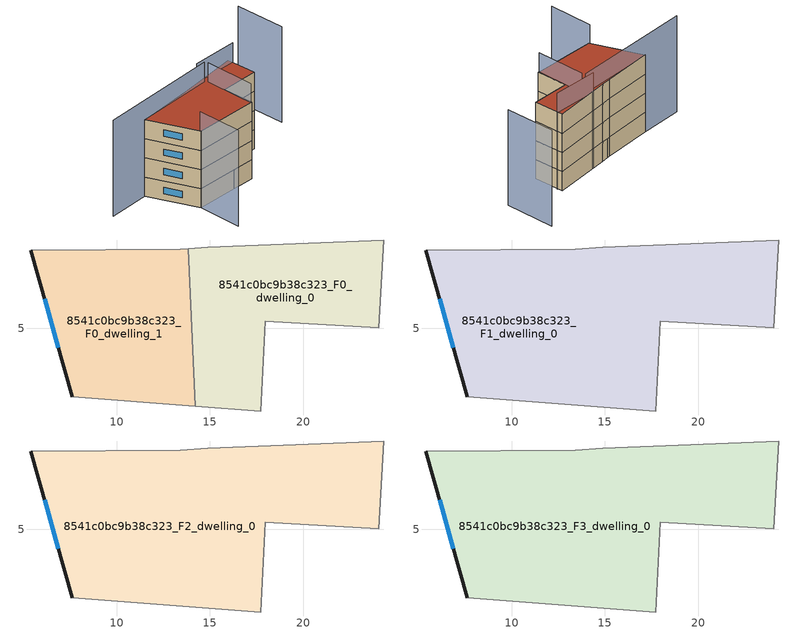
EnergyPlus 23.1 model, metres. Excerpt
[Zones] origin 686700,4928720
8541c0bc9b38c323_F0_dwelling_0
 floor ground (EU_floor_Construction): 24.31,9.73 24.03,5.03 17.97,5.39 17.71,0.57 14.2,0.84 13.85,9.26 14.87,9.33 z0
 wall adiabatic (EU_wall_Construction): 14.2,0.84 17.71,0.57 17.97,5.39 24.03,5.03 24.31,9.73 14.87,9.33 13.85,9.26 z0:3
 wall to 8541c0bc9b38c323_F0_dwelling_1 (EU_wall_Construction): 13.85,9.26 14.2,0.84 z0:3
8541c0bc9b38c323_F0_dwelling_1
 floor ground (EU_floor_Construction): 13.85,9.26 14.2,0.84 7.62,1.33 5.4,9.19 13.4,9.23 z0
 wall outside (EU_wall_Construction): 5.4,9.19 7.62,1.33 z0:3
 wall adiabatic (EU_wall_Construction): 7.62,1.33 14.2,0.84 / 13.85,9.26 13.4,9.23 5.4,9.19 z0:3
 window (EU_Window_Construction): 6.14,6.57 6.88,3.95 z1:2
8541c0bc9b38c323_F1_dwelling_0
 floor to 8541c0bc9b38c323_F0_dwelling_0 (EU_floor_Construction): 24.31,9.73 24.03,5.03 17.97,5.39 17.71,0.57 14.2,0.84 13.85,9.26 14.87,9.33 z3
 floor to 8541c0bc9b38c323_F0_dwelling_1 (EU_floor_Construction): 13.85,9.26 14.2,0.84 7.62,1.33 5.4,9.19 13.4,9.23 z3
 wall outside (EU_wall_Construction): 5.4,9.19 7.62,1.33 z3:6
 wall adiabatic (EU_wall_Construction): 7.62,1.33 17.71,0.57 17.97,5.39 24.03,5.03 24.31,9.73 14.87,9.33 13.4,9.23 5.4,9.19 z3:6
 window (EU_Window_Construction): 6.14,6.57 6.88,3.95 z4:5
8541c0bc9b38c323_F2_dwelling_0
 floor to 8541c0bc9b38c323_F1_dwelling_0 (EU_floor_Construction): 24.31,9.73 24.03,5.03 17.97,5.39 17.71,0.57 7.62,1.33 5.4,9.19 13.4,9.23 14.87,9.33 z6
 wall outside (EU_wall_Construction): 5.4,9.19 7.62,1.33 z6:9
 wall adiabatic (EU_wall_Construction): 7.62,1.33 17.71,0.57 17.97,5.39 24.03,5.03 24.31,9.73 14.87,9.33 13.4,9.23 5.4,9.19 z6:9
 window (EU_Window_Construction): 6.14,6.57 6.88,3.95 z7:8
8541c0bc9b38c323_F3_dwelling_0
 floor to 8541c0bc9b38c323_F2_dwelling_0 (EU_floor_Construction): 24.31,9.73 24.03,5.03 17.97,5.39 17.71,0.57 7.62,1.33 5.4,9.19 13.4,9.23 14.87,9.33 z9
 wall outside (EU_wall_Construction): 5.4,9.19 7.62,1.33 z9:12
 wall adiabatic (EU_wall_Construction): 7.62,1.33 17.71,0.57 17.97,5.39 24.03,5.03 24.31,9.73 14.87,9.33 13.4,9.23 5.4,9.19 z9:12
 window (EU_Window_Construction): 6.14,6.57 6.88,3.95 z10:11
 roof outside (EU_roof_Construction): 24.03,5.03 24.31,9.73 14.87,9.33 13.4,9.23 5.4,9.19 7.62,1.33 17.71,0.57 17.97,5.39 z12
shading: 6.97,-5.41 7.64,1.55 / 17.51,0.59 18.26,8.38 / 31.65,6.28 32.29,14.16 / 24.34,8.93 17.18,9.49 / 18,8.85 -1.25,9.37 z0:15
[Building]
EU S2 Campaign: North Axis=0; Terrain=City; Solar Distribution=FullExterior
[Site:Location]
Bologna: Latitude=44.5; Longitude=11.25; Time Zone=1; Elevation=37
[SizingPeriod:WeatherFileDays]
AnnualSizingPeriod: Begin Month=1; Begin Day of Month=1; End Month=12; End Day of Month=31; Day of Week for Start Day=Monday; Use Weather File Daylight Saving Period=No; Use Weather File Rain and Snow Indicators=No
[MATERIAL]
EU_InternalMass_Material: Roughness=MediumRough; Thickness=0.1; Conductivity=1; Density=1800; Specific Heat=900; Thermal Absorptance=0.9; Solar Absorptance=0.7; Visible Absorptance=0.7
[MATERIAL:NOMASS] Roughness=MediumRough; Thermal Absorptance=0.9; Solar Absorptance=0.7; Visible Absorptance=0.7
Name | Thermal Resistance
EU_wall_NoMass | 0.937881
EU_roof_NoMass | 0.548572
EU_floor_NoMass | 0.71348
[WINDOWMATERIAL:SIMPLEGLAZINGSYSTEM]
EU_Window_SimpleGlazing: UFactor=4.25633; Solar Heat Gain Coefficient=0.85; Visible Transmittance=0.85
[CONSTRUCTION]
EU_wall_Construction: EU_wall_NoMass
EU_roof_Construction: EU_roof_NoMass
EU_floor_Construction: EU_floor_NoMass
EU_InternalMass_Construction: EU_InternalMass_Material
EU_Window_Construction: EU_Window_SimpleGlazing
[ZONE] Type=1; Multiplier=1; Ceiling Height=autocalculate; Floor Area=autocalculate; Part of Total Floor Area=Yes
Name | Volume
8541c0bc9b38c323_F0_dwelling_0 | 182.386
8541c0bc9b38c323_F1_dwelling_0 | 364.773
8541c0bc9b38c323_F2_dwelling_0; 8541c0bc9b38c323_F3_dwelling_0 | 364.774
8541c0bc9b38c323_F0_dwelling_1 | 182.388
[INTERNALMASS] Construction=EU_InternalMass_Construction
Name | Zone or ZoneList | Surface Area
8541c0bc9b38c323_F0_dwelling_0_EU_InternalMass | 8541c0bc9b38c323_F0_dwelling_0 | 60.7954
8541c0bc9b38c323_F0_dwelling_1_EU_InternalMass | 8541c0bc9b38c323_F0_dwelling_1 | 60.7962
8541c0bc9b38c323_F1_dwelling_0_EU_InternalMass | 8541c0bc9b38c323_F1_dwelling_0 | 121.591
8541c0bc9b38c323_F2_dwelling_0_EU_InternalMass | 8541c0bc9b38c323_F2_dwelling_0 | 121.591
8541c0bc9b38c323_F3_dwelling_0_EU_InternalMass | 8541c0bc9b38c323_F3_dwelling_0 | 121.591
[OTHEREQUIPMENT] Fuel Type=Electricity; Design Level Calculation Method=Watts/Area; Power per Zone Floor Area=1; Fraction Latent=0; Fraction Radiant=0; Fraction Lost=0; Carbon Dioxide Generation Rate=0; EndUse Subcategory=EU_Step8_InternalGains
Name | Zone or ZoneList or Space or SpaceList | Schedule
EU_Step8_InternalGain_8541c0bc9b38c323_F0_dwelling_0_f000 | 8541c0bc9b38c323_F0_dwelling_0 | EU_Step8_GainSchedule_8541c0bc9b38c323_F0_dwelling_0_f000
EU_Step8_InternalGain_8541c0bc9b38c323_F0_dwelling_1_f000 | 8541c0bc9b38c323_F0_dwelling_1 | EU_Step8_GainSchedule_8541c0bc9b38c323_F0_dwelling_1_f000
EU_Step8_InternalGain_8541c0bc9b38c323_F1_dwelling_0_f000 | 8541c0bc9b38c323_F1_dwelling_0 | EU_Step8_GainSchedule_8541c0bc9b38c323_F1_dwelling_0_f000
EU_Step8_InternalGain_8541c0bc9b38c323_F2_dwelling_0_f000 | 8541c0bc9b38c323_F2_dwelling_0 | EU_Step8_GainSchedule_8541c0bc9b38c323_F2_dwelling_0_f000
EU_Step8_InternalGain_8541c0bc9b38c323_F3_dwelling_0_f000 | 8541c0bc9b38c323_F3_dwelling_0 | EU_Step8_GainSchedule_8541c0bc9b38c323_F3_dwelling_0_f000
[ZONEVENTILATION:DESIGNFLOWRATE] Schedule=EU_AlwaysOn; Design Flow Rate Calculation Method=AirChanges/Hour; Air Changes per Hour=0.687892; Ventilation Type=Natural; Fan Pressure Rise=0; Fan Total Efficiency=1; Constant Term Coefficient=1; Temperature Term Coefficient=0; Velocity Term Coefficient=0; Velocity Squared Term Coefficient=0; Minimum Indoor Temperature=-100; Maximum Indoor Temperature=100; Delta Temperature=-100; Minimum Outdoor Temperature=-100; Maximum Outdoor Temperature=100; Maximum Wind Speed=40
Name | Zone or ZoneList or Space or SpaceList
EU_ConstantAir_8541c0bc9b38c323_F0_dwelling_0 | 8541c0bc9b38c323_F0_dwelling_0
EU_ConstantAir_8541c0bc9b38c323_F0_dwelling_1 | 8541c0bc9b38c323_F0_dwelling_1
EU_ConstantAir_8541c0bc9b38c323_F1_dwelling_0 | 8541c0bc9b38c323_F1_dwelling_0
EU_ConstantAir_8541c0bc9b38c323_F2_dwelling_0 | 8541c0bc9b38c323_F2_dwelling_0
EU_ConstantAir_8541c0bc9b38c323_F3_dwelling_0 | 8541c0bc9b38c323_F3_dwelling_0
[HVACTEMPLATE:THERMOSTAT] Constant Heating Setpoint=20; Constant Cooling Setpoint=50
EU_HeatOnly_8541c0bc9b38c323_F0_dwelling_0; EU_HeatOnly_8541c0bc9b38c323_F0_dwelling_1; EU_HeatOnly_8541c0bc9b38c323_F1_dwelling_0; EU_HeatOnly_8541c0bc9b38c323_F2_dwelling_0; EU_HeatOnly_8541c0bc9b38c323_F3_dwelling_0
[HVACTEMPLATE:ZONE:IDEALLOADSAIRSYSTEM] System Availability Schedule=EU_AlwaysOn; Maximum Heating Supply Air Temperature=50; Minimum Cooling Supply Air Temperature=13; Maximum Heating Supply Air Humidity Ratio=0.0156; Minimum Cooling Supply Air Humidity Ratio=0.0077; Heating Limit=NoLimit; Cooling Limit=NoLimit; Heating Availability Schedule=EU_AlwaysOn; Cooling Availability Schedule=EU_CoolingOff; Dehumidification Control Type=ConstantSensibleHeatRatio; Cooling Sensible Heat Ratio=0.7; Dehumidification Setpoint=60; Humidification Control Type=None; Humidification Setpoint=30; Outdoor Air Method=None; Outdoor Air Flow Rate per Person=0.00944; Outdoor Air Flow Rate per Zone Floor Area=0; Outdoor Air Flow Rate per Zone=0; Demand Controlled Ventilation Type=None; Outdoor Air Economizer Type=NoEconomizer; Heat Recovery Type=None; Sensible Heat Recovery Effectiveness=0.7; Latent Heat Recovery Effectiveness=0.65
Name | Template Thermostat
8541c0bc9b38c323_F0_dwelling_0 | EU_HeatOnly_8541c0bc9b38c323_F0_dwelling_0
8541c0bc9b38c323_F0_dwelling_1 | EU_HeatOnly_8541c0bc9b38c323_F0_dwelling_1
8541c0bc9b38c323_F1_dwelling_0 | EU_HeatOnly_8541c0bc9b38c323_F1_dwelling_0
8541c0bc9b38c323_F2_dwelling_0 | EU_HeatOnly_8541c0bc9b38c323_F2_dwelling_0
8541c0bc9b38c323_F3_dwelling_0 | EU_HeatOnly_8541c0bc9b38c323_F3_dwelling_0
[SIZING:ZONE] Zone Cooling Design Supply Air Temperature Input Method=SupplyAirTemperature; Zone Cooling Design Supply Air Temperature=13; Zone Heating Design Supply Air Temperature Input Method=SupplyAirTemperature; Zone Heating Design Supply Air Temperature=50; Zone Cooling Design Supply Air Humidity Ratio=0.008; Zone Heating Design Supply Air Humidity Ratio=0.008; Cooling Design Air Flow Method=DesignDay; Cooling Design Air Flow Rate=0; Cooling Minimum Air Flow per Zone Floor Area=0.000762; Cooling Minimum Air Flow=0; Cooling Minimum Air Flow Fraction=0.2; Heating Design Air Flow Method=DesignDay; Heating Design Air Flow Rate=0; Heating Maximum Air Flow per Zone Floor Area=0.002032; Heating Maximum Air Flow=0.141576; Heating Maximum Air Flow Fraction=0.3; Account for Dedicated Outdoor Air System=No; Dedicated Outdoor Air System Control Strategy=NeutralSupplyAir; Dedicated Outdoor Air Low Setpoint Temperature for Design=autosize; Dedicated Outdoor Air High Setpoint Temperature for Design=autosize; Zone Load Sizing Method=Sensible Load Only No Latent Load; Zone Latent Cooling Design Supply Air Humidity Ratio Input Method=HumidityRatioDifference; Zone Cooling Design Supply Air Humidity Ratio Difference=0.005; Zone Latent Heating Design Supply Air Humidity Ratio Input Method=HumidityRatioDifference; Zone Humidification Design Supply Air Humidity Ratio Difference=0.005
8541c0bc9b38c323_F0_dwelling_0; 8541c0bc9b38c323_F0_dwelling_1; 8541c0bc9b38c323_F1_dwelling_0; 8541c0bc9b38c323_F2_dwelling_0; 8541c0bc9b38c323_F3_dwelling_0
[SCHEDULE:CONSTANT]
Name | Hourly Value
EU_AlwaysOn | 1
EU_CoolingOff | 0
[SCHEDULE:FILE] Column Number=1; Rows to Skip at Top=0; Number of Hours of Data=8760; Column Separator=Comma; Interpolate to Timestep=No; Minutes per Item=60; Adjust Schedule for Daylight Savings=Yes
Name | File
EU_Step8_GainSchedule_8541c0bc9b38c323_F0_dwelling_0_f000 | ../../schedules/8541c0bc9b38c323/8541c0bc9b38c323_F0_dwelling_0_f000_gain.csv
EU_Step8_GainSchedule_8541c0bc9b38c323_F0_dwelling_1_f000 | ../../schedules/8541c0bc9b38c323/8541c0bc9b38c323_F0_dwelling_1_f000_gain.csv
EU_Step8_GainSchedule_8541c0bc9b38c323_F1_dwelling_0_f000 | ../../schedules/8541c0bc9b38c323/8541c0bc9b38c323_F1_dwelling_0_f000_gain.csv
EU_Step8_GainSchedule_8541c0bc9b38c323_F2_dwelling_0_f000 | ../../schedules/8541c0bc9b38c323/8541c0bc9b38c323_F2_dwelling_0_f000_gain.csv
EU_Step8_GainSchedule_8541c0bc9b38c323_F3_dwelling_0_f000 | ../../schedules/8541c0bc9b38c323/8541c0bc9b38c323_F3_dwelling_0_f000_gain.csv
